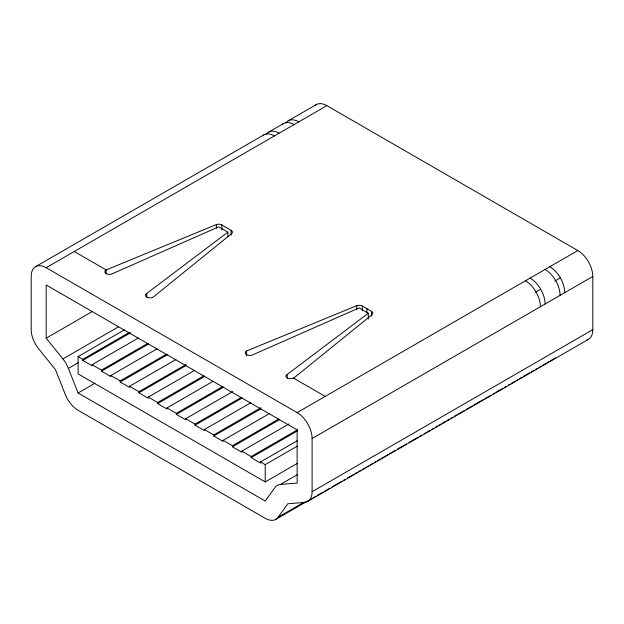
<?xml version="1.0" encoding="UTF-8"?>
<svg xmlns="http://www.w3.org/2000/svg" width="624" height="624" viewBox="0 0 624 624"><rect width="100%" height="100%" fill="white"/><g stroke="black" fill="none" stroke-linecap="round" stroke-linejoin="round"><path stroke-width="0.94" d="M326.867 105.651L46.168 267.712A21.169 12.223 60 0 0 31.2 276.354L31.2 329.534A21.169 12.223 60 0 0 38.727 348.878L55.474 369.619L65.122 394.15A21.169 12.223 60 0 0 78.086 410.28L265.216 518.318A21.169 12.223 60 0 0 278.179 517.163L287.828 503.771L304.574 502.367A21.169 12.223 60 0 0 312.101 491.712L592.8 329.651L592.8 276.471A21.169 12.223 60 0 0 577.832 250.544L326.867 105.651A21.169 12.223 60 0 0 314.995 105.557M293.647 378.175L372.224 314.543A4.555 2.629 0 0 0 371.498 311.368L362.287 306.056A4.555 2.629 0 0 0 356.795 305.635L246.574 351L246.574 355.805M146.796 297.235L146.796 293.397L227.861 232.159L218.65 226.84L112.585 273.64A4.547 2.621 0 0 1 106.158 273.64A4.547 2.621 0 0 1 106.158 269.927L74.24 251.503M287.219 378.308L287.219 374.462L368.277 313.225L359.073 307.913L253.001 354.713A4.547 2.621 0 0 1 246.574 354.713A4.547 2.621 0 0 1 246.574 351M35.584 266.666L263.89 134.854M268.562 132.155L283.538 123.513M288.21 120.806L316.282 104.606M297.227 474.747L280.387 484.474A21.169 12.223 60 0 0 274.888 487.601L265.216 501.033L78.086 392.995L68.414 368.394A21.169 12.223 60 0 0 62.915 358.917L46.168 338.177L92.485 311.438M62.915 358.917L118.49 326.828M297.219 463.453L265.216 481.931L78.086 373.885L78.086 356.6L124.402 329.862M78.086 356.6L82.766 359.307L129.074 332.561M68.414 368.394L78.515 362.56M82.766 359.307L82.766 360.383L130.759 332.67M82.766 360.383L92.118 365.789L92.118 364.705L138.434 337.966M92.118 364.705L101.478 370.11L147.794 343.364M101.478 370.11L101.478 371.186L148.637 343.964M78.086 392.995L94.926 383.269M101.478 371.186L110.83 376.592L110.83 375.508L157.147 348.769M110.83 375.508L120.19 380.913L166.507 354.175M120.19 380.913L120.19 381.989L167.349 354.767M120.19 381.989L129.542 387.395L129.542 386.311L175.859 359.572M129.542 386.311L138.902 391.716L186.061 364.486M138.902 391.716L138.902 392.792L186.061 365.57M138.902 392.792L148.262 398.198L148.262 397.114L194.571 370.375M148.262 397.114L157.615 402.519L203.931 375.781M157.615 402.519L157.615 403.603L204.773 376.373M157.615 403.603L166.975 409.001L166.975 407.924L213.291 381.178M166.975 407.924L176.327 413.322L222.643 386.584M176.327 413.322L176.327 414.406L223.486 387.176M176.327 414.406L185.687 419.804L185.687 418.727L232.846 391.498M185.687 418.727L195.039 424.125L241.355 397.387M195.039 424.125L195.039 425.209L242.198 397.979M195.039 425.209L204.399 430.607L204.399 429.53L250.715 402.792M204.399 429.53L213.759 434.928L260.91 407.706M213.759 434.928L213.759 436.012L260.91 408.782M213.759 436.012L223.111 441.41L223.111 440.333L269.428 413.595M223.111 440.333L232.471 445.739L278.788 418.993M232.471 445.739L232.471 446.815L279.622 419.593M46.168 267.712L297.133 412.604L577.832 250.544M232.471 446.815L241.823 452.221L241.823 451.136L288.982 423.914M535.447 292.297L540.493 289.38M554.713 281.174L560.492 277.836M241.823 451.136L251.183 456.542L297.5 429.796M251.183 456.542L251.183 457.618L297.5 430.88M251.183 457.618L260.536 463.024L260.536 461.939L297.593 440.552M260.536 461.939L265.216 464.646L297.219 446.168M312.101 491.712L312.101 438.532L592.8 276.471M278.179 517.163L304.309 502.078M275.8 519.371L311.204 498.927M312.889 497.96L315.424 496.493M317.109 495.526L323.006 492.118M324.691 491.143L329.753 488.225M332.28 486.767L341.554 481.408M343.239 480.433L344.924 479.466M347.451 478L353.356 474.599M355.04 473.624L356.725 472.649M358.41 471.674L360.937 470.215M362.622 469.24L365.157 467.782M366.842 466.807L368.527 465.839M370.211 464.864L372.739 463.406M374.423 462.431L376.116 461.456M377.801 460.481L380.328 459.022M382.013 458.047L387.917 454.646M389.602 453.671L395.499 450.263M397.184 449.288L406.458 443.937M408.985 442.478L418.259 437.12M419.944 436.153L421.629 435.178M424.156 433.719L425.849 432.744M427.534 431.769L430.061 430.31M431.746 429.335L433.43 428.36M435.115 427.393L437.65 425.927M439.335 424.96L441.02 423.985M442.705 423.01L445.232 421.551M446.917 420.576L449.452 419.117M451.136 418.142L452.821 417.167M454.506 416.2L457.033 414.734M458.718 413.767L464.623 410.358M466.307 409.383L472.204 405.974M473.897 404.999L483.163 399.649M484.848 398.674L490.753 395.273M493.28 393.806L494.965 392.839M496.649 391.864L502.554 388.456M504.239 387.481L505.924 386.513M508.451 385.047L510.143 384.08M511.828 383.105L514.355 381.646M516.04 380.671L517.725 379.696M519.41 378.721L521.945 377.263M523.63 376.288L529.526 372.887M531.211 371.912L533.738 370.453M535.431 369.478L537.116 368.503M538.801 367.528L541.328 366.07M543.013 365.095L548.917 361.686M550.602 360.719L555.656 357.794M307.687 501.415L588.385 339.362M146.796 293.397A4.547 2.621 0 0 0 146.796 297.102A4.547 2.621 0 0 0 153.223 297.102L231.8 233.47A4.555 2.629 0 0 0 231.075 230.295L221.871 224.983A4.555 2.629 0 0 0 216.372 224.562L106.158 269.927L106.158 273.772M280.387 484.474L297.133 483.07L297.133 429.889L46.168 284.996L46.168 338.177M325.198 396.396L293.288 377.972A4.29 2.48 0 0 1 287.219 377.972A4.29 2.48 0 0 1 287.219 374.462M371.498 311.368L371.498 316.173M368.277 313.225L368.277 318.989M366.896 308.708L366.896 312.554M362.287 306.056L362.287 310.853M356.795 305.635L356.795 309.473M265.216 464.646L265.216 481.931M231.075 230.295L231.075 235.1M227.861 232.159L227.861 236.956M221.871 224.983L221.871 229.78M216.372 224.562L216.372 228.407M297.133 412.604A21.169 12.223 60 0 1 312.101 438.532M525.431 280.792A21.169 12.223 60 0 1 540.4 306.719M285.831 123.014A21.169 12.223 60 0 1 298.802 121.859M282.243 124.465A21.169 12.223 60 0 1 294.122 124.558M266.183 134.363A21.169 12.223 60 0 1 279.154 133.201M549.76 266.744A21.169 12.223 60 0 1 564.728 292.679M545.08 269.451A21.169 12.223 60 0 1 560.056 295.378M592.8 329.651A21.169 12.223 60 0 1 586.381 340.135M262.595 135.806A21.169 12.223 60 0 1 274.474 135.899M530.111 278.093A21.169 12.223 60 0 1 545.08 304.021"/></g></svg>
